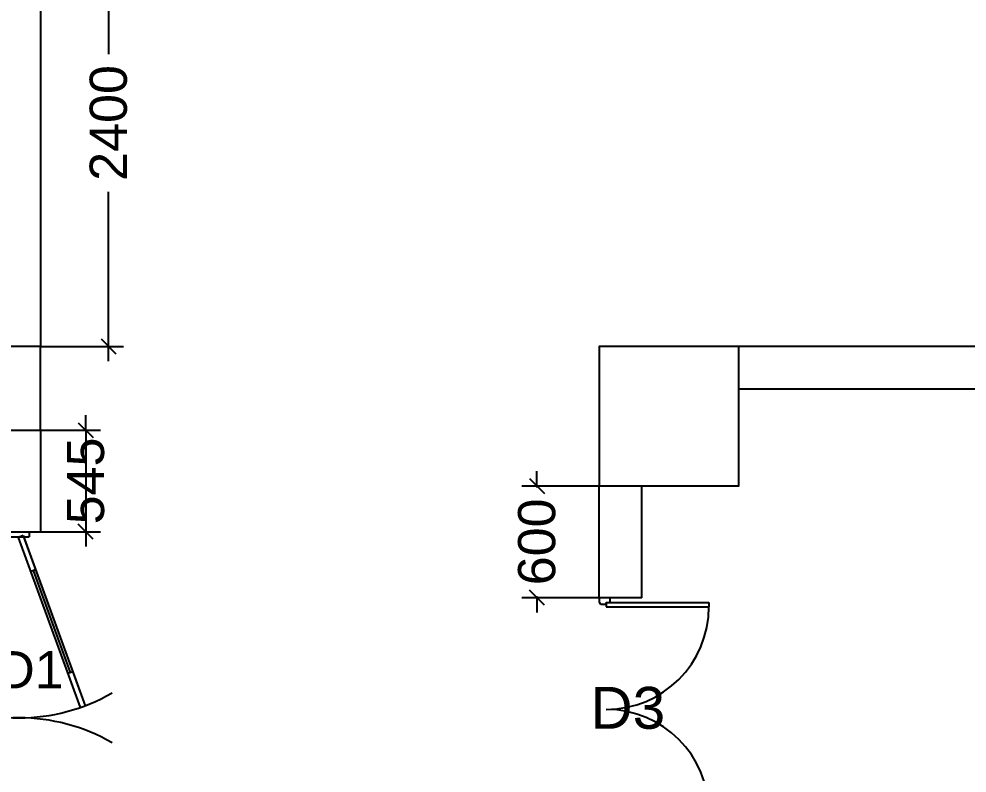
# Model space of a CAD drawing. Extents: x 7620542 to 7843793, y -6476226 to -6093835.
# Drawn here: x 7751184 to 7756275, y -6349772 to -6345722 of the extents above; entities that cross this region are included whole.
import ezdxf
from ezdxf.enums import TextEntityAlignment as Align

# ---------------------------------------------------------------- set-up
doc = ezdxf.new("R2010")
doc.units = 0
doc.header["$LTSCALE"] = 600
doc.header["$MEASUREMENT"] = 0
doc.header["$PDMODE"] = 35
doc.layers.get('0').update_dxf_attribs({"linetype": 'CONTINUOUS'})
doc.layers.get('Defpoints').update_dxf_attribs({"linetype": 'CONTINUOUS'})
for name, color, linetype in [('DOOR', 32, 'CONTINUOUS'), ('Fire Door', 10, 'CONTINUOUS'), ('joinery', 7, 'CONTINUOUS'), ('LA-column', 3, 'CONTINUOUS'), ('Walls', 7, 'CONTINUOUS'), ('Working Dim', 5, 'CONTINUOUS')]:
    doc.layers.add(name, color=color, linetype=linetype)
doc.styles.add('ari', font='arial.ttf')
doc.styles.add('ARIAL', font='arial.ttf')
doc.dimstyles.new('int. dim', dxfattribs={"dimtxt": 450, "dimasz": 80, "dimexe": 80, "dimexo": 0, "dimgap": 70, "dimtad": 0, "dimdec": 0, "dimzin": 12, "dimdsep": 46, "dimtxsty": 'ari', "dimblk": 'OBLIQUE', "dimcen": 2, "dimdle": 80, "dimclrd": 256, "dimclre": 256, "dimclrt": 6, "dimadec": 0, "dimazin": 0, "dimtfac": 1, "dimtdec": 0, "dimtix": 1, "dimtmove": 2, "dimatfit": 3, "dimfxl": 1, "dimtolj": 1, "dimtzin": 0, "dimlwd": -1, "dimlwe": -1, "dimarcsym": 0})

# ---------------------------------------------------------------- blocks, each defined once
blk = doc.blocks.new('Z$W@#1275')
at = {"layer": 'DOOR'}
for p, q in [((73.1, 1500), (0, 1500)), ((0, 1500), (0, 1467.1)), ((0, 1467.1), (1.8, 1467.1)), ((47.5, 1467.1), (736.4, 1467.1)), ((47.5, 1467.1), (47.5, 1438.9)), ((47.5, 1456.1), (47.5, 1467.1)), ((47.5, 1467.1), (73.1, 1467.1)), ((73.1, 1467.1), (73.1, 1500)), ((736.4, 1467.1), (736.4, 1438.9)), ((11, 1456.1), (11, 1458)), ((11, 1456.1), (47.5, 1456.1)), ((47.5, 1438.9), (736.4, 1438.9)), ((0, 32.9), (1.8, 32.9)), ((0, 0), (0, 32.9)), ((73.1, 0), (0, 0)), ((11, 43.8), (11, 42)), ((11, 43.8), (47.5, 43.8)), ((47.5, 61.1), (736.4, 61.1)), ((47.5, 32.9), (47.5, 61.1)), ((47.5, 43.8), (47.5, 32.9)), ((47.5, 32.9), (736.4, 32.9)), ((47.5, 32.9), (73.1, 32.9)), ((73.1, 32.9), (73.1, 0)), ((736.4, 32.9), (736.4, 61.1))]:
    blk.add_line(p, q, dxfattribs=at)
for centre, start, end in [((11, 1467.1), 180, 270), ((11, 32.9), 90, 180)]:
    blk.add_arc(centre, 9.13, start, end, dxfattribs=at)
at = {"layer": 'DOOR', "color": 145}
for centre, start, end in [((47.5, 1438.9), 270, 0), ((47.5, 61.1), 0, 90)]:
    blk.add_arc(centre, 688.9, start, end, dxfattribs=at)
blk = doc.blocks.new('_Oblique')
at = {"color": 0, "linetype": 'ByBlock', "lineweight": -2}
blk.add_line((-0.5, -0.5), (0.5, 0.5), dxfattribs=at)
blk = doc.blocks.new('*D1698')
at = {"layer": 'Defpoints', "color": 0, "transparency": 16777216}
for p in [(7751299, -6345080.5, 1), (7751299, -6347480.6, -11.3), (7751664.9, -6347480.6)]:
    blk.add_point(p, dxfattribs=at)
at = {"layer": 'Working Dim', "transparency": 16777216}
for p, q in [((7751664.9, -6345000.5), (7751664.9, -6345910.5)), ((7751299, -6345080.5), (7751744.9, -6345080.5)), ((7751664.9, -6347560.6), (7751664.9, -6346650.5)), ((7751299, -6347480.6), (7751744.9, -6347480.6))]:
    blk.add_line(p, q, dxfattribs=at)
at = {"layer": 'Working Dim', "transparency": 16777216, "xscale": 80, "yscale": 80, "zscale": 80}
for p, rotation in [((7751664.9, -6345080.5), 90), ((7751664.9, -6347480.6), 270)]:
    blk.add_blockref('_Oblique', p, dxfattribs=dict(at, rotation=rotation))
at = {"layer": 'Working Dim', "color": 6, "transparency": 16777216, "insert": (7751664.9, -6346280.5), "char_height": 200, "attachment_point": 5, "rotation": 90, "style": 'ari'}
blk.add_mtext('\\A1;2400', dxfattribs=at)
blk = doc.blocks.new('*D1714')
at = {"layer": 'Defpoints', "color": 0, "transparency": 16777216}
for p in [(7754299.4, -6348230.6, -5.1), (7753965.1, -6348830.6), (7754299.4, -6348830.6, -5.1)]:
    blk.add_point(p, dxfattribs=at)
at = {"layer": 'Working Dim', "transparency": 16777216}
for p, q in [((7753965.1, -6348230.6), (7753965.1, -6348150.6)), ((7754299.4, -6348230.6), (7753885.1, -6348230.6)), ((7753965.1, -6348230.6), (7753965.1, -6348239.4)), ((7754299.4, -6348830.6), (7753885.1, -6348830.6)), ((7753965.1, -6348830.6), (7753965.1, -6348821.7)), ((7753965.1, -6348830.6), (7753965.1, -6348910.6))]:
    blk.add_line(p, q, dxfattribs=at)
at = {"layer": 'Working Dim', "transparency": 16777216, "xscale": 80, "yscale": 80, "zscale": 80}
for p, rotation in [((7753965.1, -6348230.6), 270), ((7753965.1, -6348830.6), 90)]:
    blk.add_blockref('_Oblique', p, dxfattribs=dict(at, rotation=rotation))
at = {"layer": 'Working Dim', "color": 6, "transparency": 16777216, "insert": (7753965.1, -6348530.6), "char_height": 200, "attachment_point": 5, "rotation": 90, "style": 'ari'}
blk.add_mtext('\\A1;600', dxfattribs=at)
blk = doc.blocks.new('A$C15456D16')
at = {"layer": 'Fire Door'}
for p, q in [((969.1, -3.6), (55.6, 329)), ((969.1, -3.6), (55.6, 329)), ((969.2, -3.6), (55.6, 329)), ((978.6, 22.6), (65.1, 355.1)), ((978.6, 22.6), (65.1, 355.1)), ((978.7, 22.6), (65.1, 355.1)), ((247.8, 288.6), (238.3, 262.5)), ((247.8, 288.6), (238.3, 262.5)), ((247.8, 288.6), (238.3, 262.5)), ((791.2, 76), (243, 275.5)), ((791.2, 76), (243, 275.5)), ((791.2, 76), (243, 275.5)), ((-1000, 55.6), (-972.2, 55.6)), ((-1000, -55.6), (-1000, 55.6)), ((-1000, 55.6), (-972.2, 55.6)), ((-1000, -55.6), (-1000, 55.6)), ((-1000, 55.6), (-972.2, 55.6)), ((-1000, -55.6), (-1000, 55.6)), ((-972.2, -55.6), (-972.2, 55.6)), ((-972.2, -55.6), (-972.2, 55.6)), ((-972.2, -55.6), (-972.2, 55.6)), ((795.9, 89.1), (786.4, 63)), ((795.9, 89.1), (786.4, 63)), ((795.9, 89.1), (786.4, 63)), ((1000, 55.6), (972.2, 55.6)), ((972.2, -55.6), (972.2, 55.6)), ((1000, 55.6), (972.2, 55.6)), ((972.2, -55.6), (972.2, 55.6)), ((1000, 55.6), (972.2, 55.6)), ((972.2, -55.6), (972.2, 55.6)), ((1000, -55.6), (1000, 55.6)), ((1000, -55.6), (1000, 55.6)), ((1000, -55.6), (1000, 55.6)), ((-978.6, -22.6), (-969.1, 3.6)), ((-978.6, -22.6), (-969.1, 3.6)), ((-978.6, -22.6), (-969.1, 3.6)), ((-969.1, 3.6), (-55.6, -329)), ((-969.1, 3.6), (-55.6, -329)), ((-969.1, 3.6), (-55.5, -329)), ((978.6, 22.6), (969.1, -3.6)), ((978.6, 22.6), (969.1, -3.6)), ((978.7, 22.6), (969.2, -3.6)), ((-978.6, -22.6), (-65.1, -355.1)), ((-978.6, -22.6), (-65.1, -355.1)), ((-978.6, -22.6), (-65, -355.1)), ((-1000, -55.6), (-972.2, -55.6)), ((-1000, -55.6), (-972.2, -55.6)), ((-1000, -55.6), (-972.2, -55.6)), ((-795.9, -89.1), (-786.4, -63)), ((-795.9, -89.1), (-786.4, -63)), ((-795.9, -89.1), (-786.4, -63)), ((-791.2, -76), (-243, -275.5)), ((-791.2, -76), (-243, -275.5)), ((-791.2, -76), (-243, -275.5)), ((1000, -55.6), (972.2, -55.6)), ((1000, -55.6), (972.2, -55.6)), ((1000, -55.6), (972.2, -55.6)), ((-238.3, -262.5), (-247.8, -288.6)), ((-238.3, -262.5), (-247.8, -288.6)), ((-238.3, -262.5), (-247.8, -288.6))]:
    blk.add_line(p, q, dxfattribs=at)
at = {"layer": 'Fire Door', "extrusion": (0, 0, -1)}
for centre, major_axis, start_param, end_param in [((-1000, 0), (-1000, 0.1), 2.617886, 3.665084), ((-1000, 0), (-1000, 0.1), 2.617886, 3.665084), ((-1000, 0), (-1000, 0.1), 2.617886, 3.665084), ((1000, 0), (1000, 0.1), 2.618102, 3.665299), ((1000, 0), (1000, 0.1), 2.618102, 3.665299), ((1000, 0), (1000, 0.1), 2.618102, 3.665299)]:
    blk.add_ellipse(centre, major_axis=major_axis, ratio=1, start_param=start_param, end_param=end_param, dxfattribs=at)
blk = doc.blocks.new('*D2588')
at = {"layer": 'Defpoints', "color": 0, "transparency": 16777216}
for p in [(7751299, -6347930.6, -13.8), (7751299, -6348475.9, -14.8), (7751542.4, -6348475.9)]:
    blk.add_point(p, dxfattribs=at)
at = {"layer": 'Working Dim', "transparency": 16777216}
for p, q in [((7751542.4, -6347930.6), (7751542.4, -6347850.6)), ((7751299, -6347930.6), (7751622.4, -6347930.6)), ((7751542.4, -6347930.6), (7751542.4, -6348475.9)), ((7751299, -6348475.9), (7751622.4, -6348475.9)), ((7751542.4, -6348475.9), (7751542.4, -6348555.9))]:
    blk.add_line(p, q, dxfattribs=at)
at = {"layer": 'Working Dim', "transparency": 16777216, "xscale": 80, "yscale": 80, "zscale": 80}
for p, rotation in [((7751542.4, -6347930.6), 270), ((7751542.4, -6348475.9), 90)]:
    blk.add_blockref('_Oblique', p, dxfattribs=dict(at, rotation=rotation))
at = {"layer": 'Working Dim', "color": 6, "transparency": 16777216, "insert": (7751542.4, -6348203.2), "char_height": 200, "attachment_point": 5, "rotation": 90, "style": 'ari'}
blk.add_mtext('\\A1;545', dxfattribs=at)

msp = doc.modelspace()

# ---------------------------------------------------------------- linework, layer by layer
at = {"layer": 'LA-column', "color": 2}
for points, elevation in [([(7750698.974, -6347930.562), (7751298.974, -6347930.562), (7751298.974, -6347480.562), (7750698.974, -6347480.562)], -13.799), ([(7754298.972, -6348230.477), (7755048.972, -6348230.477), (7755048.972, -6347480.477), (7754298.972, -6347480.477)], -11.41)]:
    msp.add_lwpolyline(points, close=True, dxfattribs=dict(at, elevation=elevation))
at = {"layer": 'Walls'}
for p, q in [((7751298.877, -6345080.607, -14.83), (7751298.877, -6347480.562, -14.83)), ((7751298.884, -6347930.581, -14.83), (7751298.897, -6348475.879, -14.83)), ((7751068.952, -6348475.879, -14.83), (7751298.952, -6348475.879, -14.83))]:
    msp.add_line(p, q, dxfattribs=at)
at = {"layer": 'Walls', "linetype": 'Continuous'}
for p, q in [((7760689.015, -6347480.623, -14.83), (7755048.883, -6347480.623, -14.83)), ((7760689.015, -6347710.623, -14.83), (7755048.883, -6347710.623, -14.83)), ((7754299.413, -6348830.558, -19.962), (7754299.413, -6348230.558, -19.962)), ((7754529.413, -6348830.558, -19.962), (7754529.413, -6348230.558, -19.962)), ((7754529.413, -6348830.558, -19.962), (7754299.413, -6348830.558, -19.962))]:
    msp.add_line(p, q, dxfattribs=at)
at = {"layer": 'Walls', "elevation": -14.83, "flags": 128}
msp.add_lwpolyline([(7751298.877, -6345080.607), (7751298.877, -6347480.562)], dxfattribs=at)

# ---------------------------------------------------------------- block references
at = {"layer": 'DOOR', "xscale": 0.8000117540359497, "yscale": 0.8000117540359497, "zscale": 0.8000117540359497}
msp.add_blockref('Z$W@#1275', (7754299.413, -6350030.558, -19.962), dxfattribs=at)
at = {"layer": 'Fire Door', "color": 3, "lineweight": 0, "xscale": -1, "rotation": 270}
msp.add_blockref('A$C15456D16', (7751183.952, -6349475.897, -14.83), dxfattribs=at)

# ---------------------------------------------------------------- texts
at = {"layer": 'Fire Door', "style": 'ARIAL'}
msp.add_text('FD1', height=200, dxfattribs=at).set_placement((7751160.244, -6349317.465, -14.83), align=Align.CENTER)
at = {"layer": 'joinery', "style": 'ari'}
msp.add_text('D3', height=225, dxfattribs=at).set_placement((7754453.269, -6349534.505, -19.962), align=Align.CENTER)

# ---------------------------------------------------------------- dimensions: what is measured, and where the dimension line sits
at = {"layer": 'Working Dim'}
for base, p1, p2, picture, middle in [((7751664.907, -6347480.562, -14.83), (7751298.969, -6345080.52, -13.799), (7751298.969, -6347480.562, -26.165), '*D1698', (7751664.907, -6346280.541, -14.83)), ((7753965.098, -6348830.558, -14.83), (7754299.413, -6348230.558, -19.962), (7754299.413, -6348830.558, -19.962), '*D1714', (7753965.098, -6348530.558, -14.83))]:
    dim = msp.add_linear_dim(base=base, p1=p1, p2=p2, angle=90, dimstyle='int. dim', override={"dimtxt": 200, "dimarcsym": 1}, dxfattribs=at)
    dim.commit()
    dim.dimension.update_dxf_attribs({"geometry": picture, "text_midpoint": middle})
at = {"layer": 'Working Dim', "color": 7}
dim = msp.add_linear_dim(base=(7751542.371, -6348475.879), p1=(7751298.974, -6347930.562, -13.799), p2=(7751298.974, -6348475.879, -14.83), angle=90, dimstyle='int. dim', override={"dimtxt": 200, "dimarcsym": 1}, dxfattribs=at)
dim.commit()
dim.dimension.update_dxf_attribs({"geometry": '*D2588', "text_midpoint": (7751542.371, -6348203.22)})

doc.saveas('drawing.dxf')
